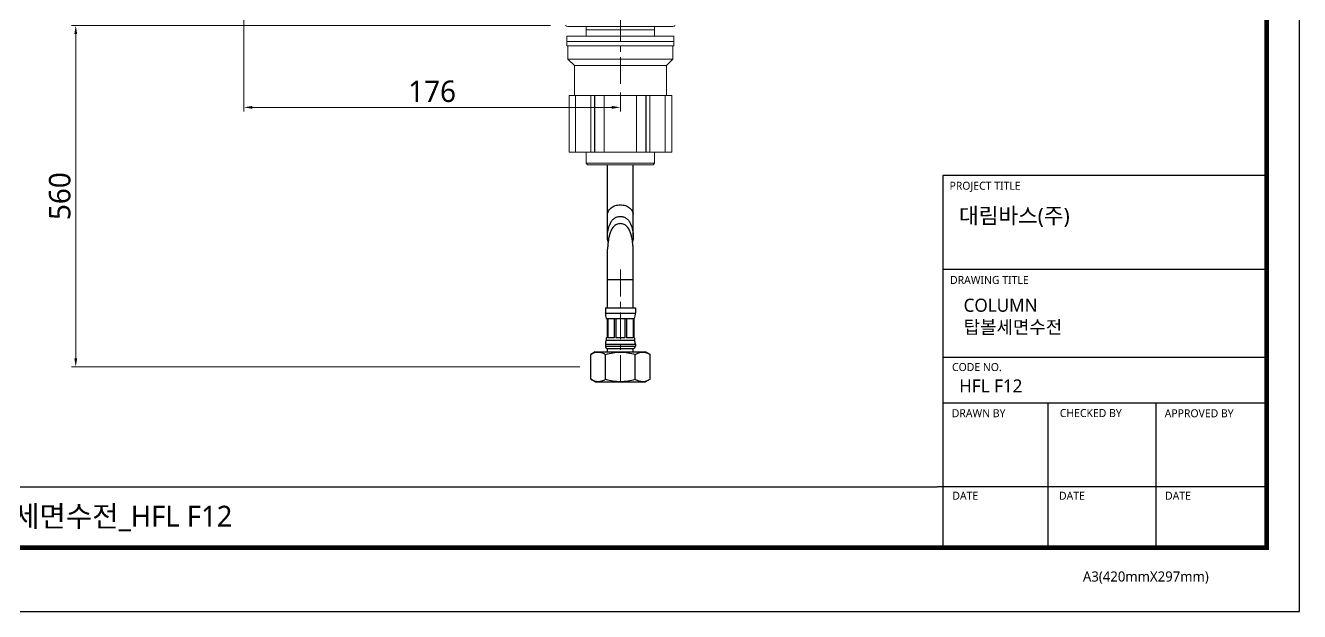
# Model space of a CAD drawing. Extents: x 2474 to 3422, y 0 to 695.
# Drawn here: x 2826 to 3422, y 0 to 274 of the extents above; entities that cross this region are included whole.
import ezdxf

# ---------------------------------------------------------------- set-up
doc = ezdxf.new("R2010")
doc.units = 0
doc.header["$LTSCALE"] = 10
doc.header["$MEASUREMENT"] = 0
doc.header["$PDMODE"] = 3
doc.header["$PDSIZE"] = -10
doc.linetypes.add('CENTER', pattern=[2, 1.25, -0.25, 0.25, -0.25])
doc.layers.get('0').update_dxf_attribs({"linetype": 'CONTINUOUS'})
doc.layers.get('DEFPOINTS').update_dxf_attribs({"linetype": 'CONTINUOUS'})
for name, color, linetype in [('1', 7, 'CONTINUOUS'), ('BODY', 7, 'CONTINUOUS'), ('DEF_LAYER_ASSEM_MEMBER', 7, 'CONTINUOUS')]:
    doc.layers.add(name, color=color, linetype=linetype)
doc.styles.add('Daelim Dimension', font='NanumGothic.ttf')
doc.dimstyles.new('DEFAULT', dxfattribs={"dimscale": 2, "dimtxt": 2, "dimasz": 2, "dimexe": 0, "dimexo": 2, "dimgap": 1, "dimtad": 1, "dimdec": 0, "dimzin": 9, "dimdsep": 46, "dimtxsty": 'Daelim Dimension', "dimcen": 0.5, "dimclrd": 5, "dimclre": 5, "dimclrt": 256, "dimadec": 1, "dimazin": 0, "dimtfac": 1, "dimtdec": 0, "dimtix": 1, "dimtmove": 0, "dimatfit": 3, "dimfxl": 1, "dimtolj": 1, "dimtzin": 1, "dimlwd": 9, "dimlwe": 9, "dimarcsym": 0})

# ---------------------------------------------------------------- blocks, each defined once
blk = doc.blocks.new('*D3')
at = {"color": 5, "lineweight": 9, "ltscale": 0.5, "transparency": 16777216}
for p, q in [((2928.51, 481.56), (2928.51, 233.47)), ((3104.51, 242.43), (3104.51, 233.47)), ((2932.51, 235.47), (3100.51, 235.47))]:
    blk.add_line(p, q, dxfattribs=at)
at = {"color": 5, "ltscale": 0.5, "transparency": 16777216}
for points in [[(2932.51, 236.14), (2932.51, 234.8), (2928.51, 235.47)], [(3100.51, 236.14), (3100.51, 234.8), (3104.51, 235.47)]]:
    blk.add_solid(points, dxfattribs=at)
at = {"layer": 'DEFPOINTS', "color": 0, "ltscale": 0.5, "transparency": 16777216}
for p in [(2928.51, 485.56), (3104.51, 246.43), (3104.51, 235.47)]:
    blk.add_point(p, dxfattribs=at)
at = {"color": 7, "ltscale": 0.5, "transparency": 16777216, "insert": (3016.51, 242.91), "char_height": 10, "attachment_point": 5, "style": 'Daelim Dimension'}
blk.add_mtext('\\A1;176', dxfattribs=at)
blk = doc.blocks.new('*D4')
at = {"color": 5, "lineweight": 9, "ltscale": 0.5, "transparency": 16777216}
for p, q in [((3071.81, 273.7), (2847.91, 273.7)), ((2849.91, 118.3), (2849.91, 269.7)), ((3085.6, 114.3), (2847.91, 114.3))]:
    blk.add_line(p, q, dxfattribs=at)
at = {"color": 5, "ltscale": 0.5, "transparency": 16777216}
for points in [[(2849.24, 269.7), (2850.58, 269.7), (2849.91, 273.7)], [(2849.24, 118.3), (2850.58, 118.3), (2849.91, 114.3)]]:
    blk.add_solid(points, dxfattribs=at)
at = {"layer": 'DEFPOINTS', "color": 0, "ltscale": 0.5, "transparency": 16777216}
for p in [(2849.91, 273.7), (3075.81, 273.7), (3089.6, 114.3)]:
    blk.add_point(p, dxfattribs=at)
at = {"color": 7, "ltscale": 0.5, "transparency": 16777216, "insert": (2842.47, 194), "char_height": 10, "attachment_point": 5, "rotation": 90, "style": 'Daelim Dimension'}
blk.add_mtext('\\A1;560', dxfattribs=at)

msp = doc.modelspace()

# ---------------------------------------------------------------- linework, layer by layer
at = {"color": 7, "ltscale": 0.5}
msp.add_line((3110.51, 185.38), (3110.51, 208.7), dxfattribs=at)
at = {"color": 5, "ltscale": 40}
for p, q in [((3406.68, 203.59), (3255.19, 203.59)), ((3406.68, 159.8), (3255.19, 159.8)), ((3406.68, 159.8), (3255.19, 159.8)), ((3406.68, 118.61), (3255.19, 118.61)), ((3406.68, 118.61), (3255.19, 118.61)), ((3406.68, 97.37), (3255.19, 97.37)), ((3406.68, 97.37), (3255.19, 97.37)), ((3304.39, 97.37), (3304.39, 29.74)), ((3354.89, 97.37), (3354.89, 29.74)), ((3406.68, 58.3), (3252.79, 58.3)), ((3406.68, 58.3), (3256.37, 58.3)), ((3406.68, 29.74), (3276.85, 29.74))]:
    msp.add_line(p, q, dxfattribs=at)
at = {"color": 5, "ltscale": 0.5}
msp.add_line((3255.19, 203.59), (3255.19, 28.82), dxfattribs=at)
at = {"color": 5}
msp.add_line((2489.4, 58.19), (3252.61, 58.19), dxfattribs=at)
at = {"ltscale": 0.5}
msp.add_lwpolyline([(2474.15, 0), (3422.01, 0), (3422.01, 694.51), (2474.15, 694.51)], close=True, dxfattribs=at)
at = {"color": 5, "linetype": 'ByBlock', "lineweight": 200, "const_width": 2.18}
msp.add_lwpolyline([(2489.4, 29.74), (3406.68, 29.74), (3406.68, 678.39), (2489.4, 678.39)], close=True, dxfattribs=at)
at = {"layer": '1', "color": 7, "linetype": 'Continuous', "lineweight": 18}
for p, q in [((3079.51, 268.7), (3129.51, 268.7)), ((3079.51, 266.2), (3079.51, 268.7)), ((3080.01, 273.2), (3129.01, 273.2)), ((3088.51, 268.7), (3088.51, 273.2)), ((3088.51, 271.7), (3120.51, 271.7)), ((3120.51, 268.7), (3120.51, 273.2)), ((3129.51, 266.2), (3129.51, 268.7)), ((3079.51, 266.2), (3129.51, 266.2)), ((3079.51, 266.2), (3129.51, 266.2)), ((3079.51, 264.2), (3079.51, 266.2)), ((3079.51, 264.2), (3129.51, 264.2)), ((3080.01, 264.2), (3080.01, 258)), ((3129.01, 264.2), (3129.01, 258)), ((3129.51, 264.2), (3129.51, 266.2)), ((3129.01, 258), (3080.01, 258)), ((3080.01, 258), (3083.01, 255)), ((3129.01, 258), (3126.01, 255)), ((3083.01, 255), (3083.01, 241)), ((3126.01, 255), (3083.01, 255)), ((3126.01, 255), (3126.01, 241)), ((3080.51, 241), (3080.51, 214.5)), ((3080.51, 241), (3083.29, 241)), ((3083.29, 241), (3090.75, 241)), ((3083.49, 214.5), (3083.49, 241)), ((3090.75, 241), (3090.75, 214.5)), ((3090.75, 241), (3092.5, 241)), ((3092.5, 241), (3092.52, 241)), ((3092.52, 241), (3096.87, 241)), ((3096.87, 241), (3112.15, 241)), ((3097.01, 214.5), (3097.01, 241)), ((3112.01, 241), (3112.01, 214.5)), ((3112.15, 241), (3116.5, 241)), ((3116.5, 241), (3116.52, 241)), ((3116.52, 241), (3118.27, 241)), ((3118.27, 214.5), (3118.27, 241)), ((3118.27, 241), (3125.73, 241)), ((3125.52, 241), (3125.52, 214.5)), ((3125.73, 241), (3128.51, 241)), ((3128.51, 241), (3128.51, 214.5)), ((3083.49, 214.5), (3080.51, 214.5)), ((3090.75, 214.5), (3083.49, 214.5)), ((3088.51, 209.4), (3088.51, 214.5)), ((3092.5, 214.5), (3090.75, 214.5)), ((3092.52, 214.5), (3092.5, 214.5)), ((3097.01, 214.5), (3092.52, 214.5)), ((3112.01, 214.5), (3097.01, 214.5)), ((3116.5, 214.5), (3112.01, 214.5)), ((3116.52, 214.5), (3116.5, 214.5)), ((3118.27, 214.5), (3116.52, 214.5)), ((3125.52, 214.5), (3118.27, 214.5)), ((3120.51, 209.4), (3120.51, 214.5)), ((3128.51, 214.5), (3125.52, 214.5)), ((3088.51, 209.4), (3089.21, 208.7)), ((3120.51, 209.4), (3088.51, 209.4)), ((3119.81, 208.7), (3089.21, 208.7)), ((3120.51, 209.4), (3119.81, 208.7))]:
    msp.add_line(p, q, dxfattribs=at)
at = {"layer": '1', "color": 7, "linetype": 'Continuous', "lineweight": 13}
for p, q in [((3080.51, 214.5), (3080.51, 241)), ((3092.5, 241), (3092.5, 214.5)), ((3092.52, 214.5), (3092.52, 241)), ((3116.5, 241), (3116.5, 214.5)), ((3116.52, 214.5), (3116.52, 241))]:
    msp.add_line(p, q, dxfattribs=at)
at = {"layer": '1', "color": 7, "linetype": 'Continuous', "lineweight": 18}
for centre, start, end in [((3080.01, 274.7), 221.8106, 269.99998), ((3129.01, 274.7), 270.00002, 318.1894)]:
    msp.add_arc(centre, 1.5, start, end, dxfattribs=at)
at = {"layer": 'BODY', "color": 1, "linetype": 'CENTER', "lineweight": 5}
for p, q in [((3104.51, 246.43), (3104.51, 300.46)), ((3104.54, 159.67), (3104.54, 105.11))]:
    msp.add_line(p, q, dxfattribs=at)
at = {"layer": 'DEF_LAYER_ASSEM_MEMBER', "color": 7, "linetype": 'Continuous'}
for p, q in [((3098.51, 174.97), (3098.51, 208.7)), ((3110.51, 174.97), (3110.51, 185.38)), ((3098.51, 141.8), (3098.51, 169.27)), ((3110.51, 141.8), (3110.51, 169.27)), ((3110.57, 141.8), (3110.57, 162.9)), ((3110.57, 154.91), (3098.51, 154.91)), ((3097.54, 141.8), (3111.54, 141.8)), ((3097.54, 141.8), (3097.54, 139.3)), ((3097.54, 139.3), (3111.54, 139.3)), ((3111.54, 141.8), (3111.54, 139.3)), ((3097.94, 136.8), (3111.14, 136.8)), ((3098.29, 136.8), (3098.29, 127.8)), ((3098.62, 136.8), (3098.62, 127.8)), ((3101.63, 136.8), (3101.63, 127.8)), ((3102.42, 136.8), (3102.42, 127.8)), ((3106.66, 136.8), (3106.66, 127.8)), ((3107.46, 136.8), (3107.46, 127.8)), ((3110.46, 136.8), (3110.46, 127.8)), ((3110.79, 136.8), (3110.79, 127.8)), ((3098.29, 127.8), (3097.94, 127.8)), ((3097.94, 127.8), (3097.94, 126.8)), ((3097.94, 126.8), (3111.14, 126.8)), ((3101.63, 127.8), (3098.62, 127.8)), ((3106.66, 127.8), (3102.42, 127.8)), ((3110.46, 127.8), (3107.46, 127.8)), ((3111.14, 127.8), (3110.79, 127.8)), ((3111.14, 127.8), (3111.14, 126.8)), ((3092.77, 121.3), (3090.69, 120.1)), ((3090.69, 108.5), (3090.69, 120.1)), ((3092.77, 121.3), (3116.32, 121.3)), ((3097.54, 124.84), (3111.54, 124.84)), ((3097.54, 124.84), (3097.54, 124)), ((3097.54, 124), (3111.54, 124)), ((3097.61, 108.5), (3097.61, 120.1)), ((3098.54, 122.8), (3110.54, 122.8)), ((3098.54, 121.3), (3098.54, 122.8)), ((3110.54, 121.3), (3110.54, 122.8)), ((3111.47, 108.5), (3111.47, 120.1)), ((3111.54, 124.84), (3111.54, 124)), ((3118.4, 120.1), (3116.32, 121.3)), ((3118.4, 108.5), (3118.4, 120.1)), ((3092.77, 107.3), (3090.69, 108.5)), ((3092.77, 107.3), (3116.32, 107.3)), ((3118.4, 108.5), (3116.32, 107.3))]:
    msp.add_line(p, q, dxfattribs=at)
for centre, radius, start, end in [((3105.54, 139.3), 8, 180, 198.19487), ((3103.54, 139.3), 8, 341.80513, 0), ((3102.54, 124.84), 5, 156.92608, 180), ((3106.54, 124.84), 5, 0, 23.07392), ((3098.74, 124), 1.2, 180, 270), ((3110.34, 124), 1.2, 279.47063, 0), ((3094.15, 112.57), 5.14, 268.97719, 270.00749), ((3114.94, 112.57), 5.14, 270.00944, 271.02238), ((3114.83, 113.33), 5.91, 282.08671, 283.65521)]:
    msp.add_arc(centre, radius, start, end, dxfattribs=at)
for points, start_tangent, end_tangent in [([(3098.51, 185.38), (3098.63, 186.27), (3098.97, 187.12), (3100.27, 188.6), (3102.21, 189.59), (3104.51, 189.93)], (0, 1), (1, 0)), ([(3104.51, 189.93), (3106.81, 189.59), (3108.75, 188.6), (3110.05, 187.12), (3110.39, 186.27), (3110.51, 185.38)], (1, 0), (0, -1)), ([(3098.51, 174.96), (3098.79, 178.08), (3099.7, 181.07), (3100.5, 182.42), (3101.59, 183.54), (3102.97, 184.29), (3104.51, 184.55)], (-0.000092, 1), (1, 0)), ([(3104.51, 181.16), (3102.73, 180.76), (3101.27, 179.65), (3100.25, 178.12), (3099.58, 176.42), (3099.13, 174.64), (3098.83, 172.82), (3098.62, 171), (3098.55, 170.09), (3098.51, 169.26)], (-1, 0), (-0.000658, -1)), ([(3104.51, 184.55), (3106.05, 184.29), (3107.43, 183.54), (3108.52, 182.42), (3109.32, 181.07), (3110.23, 178.08), (3110.51, 174.96)], (1, 0), (-0.0001, -1)), ([(3110.51, 169.26), (3110.47, 170.1), (3110.4, 171), (3110.19, 172.83), (3109.89, 174.64), (3109.44, 176.42), (3108.77, 178.13), (3107.75, 179.65), (3106.29, 180.76), (3104.51, 181.16)], (-0.001329, 0.999999), (-1, 0)), ([(3098.81, 172.74), (3098.66, 173.19), (3098.57, 173.75), (3098.52, 174.35), (3098.51, 174.96)], (-0.504838, 0.863214), (-0.000092, 1)), ([(3110.51, 174.96), (3110.5, 174.35), (3110.45, 173.75), (3110.36, 173.19), (3110.21, 172.74)], (-0.0001, -1), (-0.50591, -0.862586)), ([(3090.69, 120.1), (3091.26, 120.41), (3093.02, 121.05)], (0.866025, 0.5), (0.977907, 0.209042)), ([(3093.02, 121.05), (3094.18, 121.17), (3095.34, 121.04), (3097.61, 120.1)], (0.977907, 0.209042), (0.865926, -0.500171)), ([(3097.61, 120.1), (3101.04, 120.88), (3104.54, 121.17), (3108.04, 120.88), (3111.47, 120.1)], (0.960758, 0.277389), (0.960758, -0.277389)), ([(3111.47, 120.1), (3113.18, 120.88), (3114.93, 121.17), (3116.68, 120.88), (3118.4, 120.1)], (0.865926, 0.500171), (0.866025, -0.5)), ([(3090.69, 108.5), (3092.35, 107.73), (3094.06, 107.43)], (0.866025, -0.5), (0.999841, -0.017841)), ([(3094.15, 107.43), (3095.9, 107.72), (3097.61, 108.5)], (1, 0.000141), (0.865926, 0.500171)), ([(3097.61, 108.5), (3101.04, 107.72), (3104.54, 107.43), (3108.04, 107.72), (3111.47, 108.5)], (0.960758, -0.277389), (0.960758, 0.277389)), ([(3111.47, 108.5), (3113.19, 107.72), (3114.94, 107.43)], (0.865926, -0.500171), (1, 0.000155)), ([(3115.03, 107.43), (3116.07, 107.55)], (0.999841, 0.017834), (0.977851, 0.209303)), ([(3116.23, 107.59), (3116.77, 107.75), (3118.4, 108.5)], (0.971755, 0.235992), (0.866025, 0.5))]:
    msp.add_spline(points, degree=3, dxfattribs=dict(at, start_tangent=start_tangent, end_tangent=end_tangent))

# ---------------------------------------------------------------- texts
at = {"color": 5, "ltscale": 40, "style": 'Daelim Dimension'}
for s, height, p in [('PROJECT TITLE', 3.7405, (3258.4, 196.99)), ('DRAWING TITLE', 3.7405, (3258.64, 152.97)), ('CODE NO.', 3.74, (3259.57, 112.31)), ('DRAWN BY', 3.74, (3259.43, 90.75)), ('CHECKED BY', 3.74, (3309.96, 90.82)), ('APPROVED BY', 3.7405, (3358.98, 90.7)), ('DATE', 3.74, (3259.72, 52.2)), ('DATE', 3.74, (3309.57, 52.2)), ('DATE', 3.74, (3359.15, 52.2)), ('A3(420mmX297mm)', 4.7209, (3320.75, 13.99))]:
    msp.add_text(s, height=height, dxfattribs=at).set_placement(p)
at = {"attachment_point": 1, "style": 'Daelim Dimension'}
for s, insert, char_height, width in [('대림바스(주)', (3262.84, 188.54), 7.332, 117.8485), (' COLUMN\\P 탑볼세면수전 ', (3262.91, 146.11), 6.121, 103.0136), ('HFL F12', (3262.91, 108.41), 6.121, 103.0136)]:
    msp.add_mtext(s, dxfattribs=dict(at, insert=insert, char_height=char_height, width=width))
at = {"color": 2, "insert": (2659.56, 49.39), "char_height": 9.8376, "width": 435.471, "attachment_point": 1, "style": 'Daelim Dimension'}
msp.add_mtext('대림바스(주)_COLUMN_탑볼세면수전_HFL F12', dxfattribs=at)

# ---------------------------------------------------------------- dimensions: what is measured, and where the dimension line sits
at = {"color": 5, "ltscale": 0.5}
dim = msp.add_linear_dim(base=(3104.51, 235.47), p1=(2928.51, 485.56), p2=(3104.51, 246.43), dimstyle='DEFAULT', override={"dimtxt": 5, "dimexe": 1, "dimclrt": 7}, dxfattribs=at)
dim.commit()
dim.dimension.update_dxf_attribs({"geometry": '*D3', "text_midpoint": (3016.51, 242.91)})
dim = msp.add_linear_dim(base=(2849.91, 273.7), p1=(3089.6, 114.3), p2=(3075.81, 273.7), angle=90, text='560', dimstyle='DEFAULT', override={"dimtxt": 5, "dimexe": 1, "dimclrt": 7}, dxfattribs=at)
dim.commit()
dim.dimension.update_dxf_attribs({"geometry": '*D4', "text_midpoint": (2842.47, 194)})

doc.saveas('drawing.dxf')
